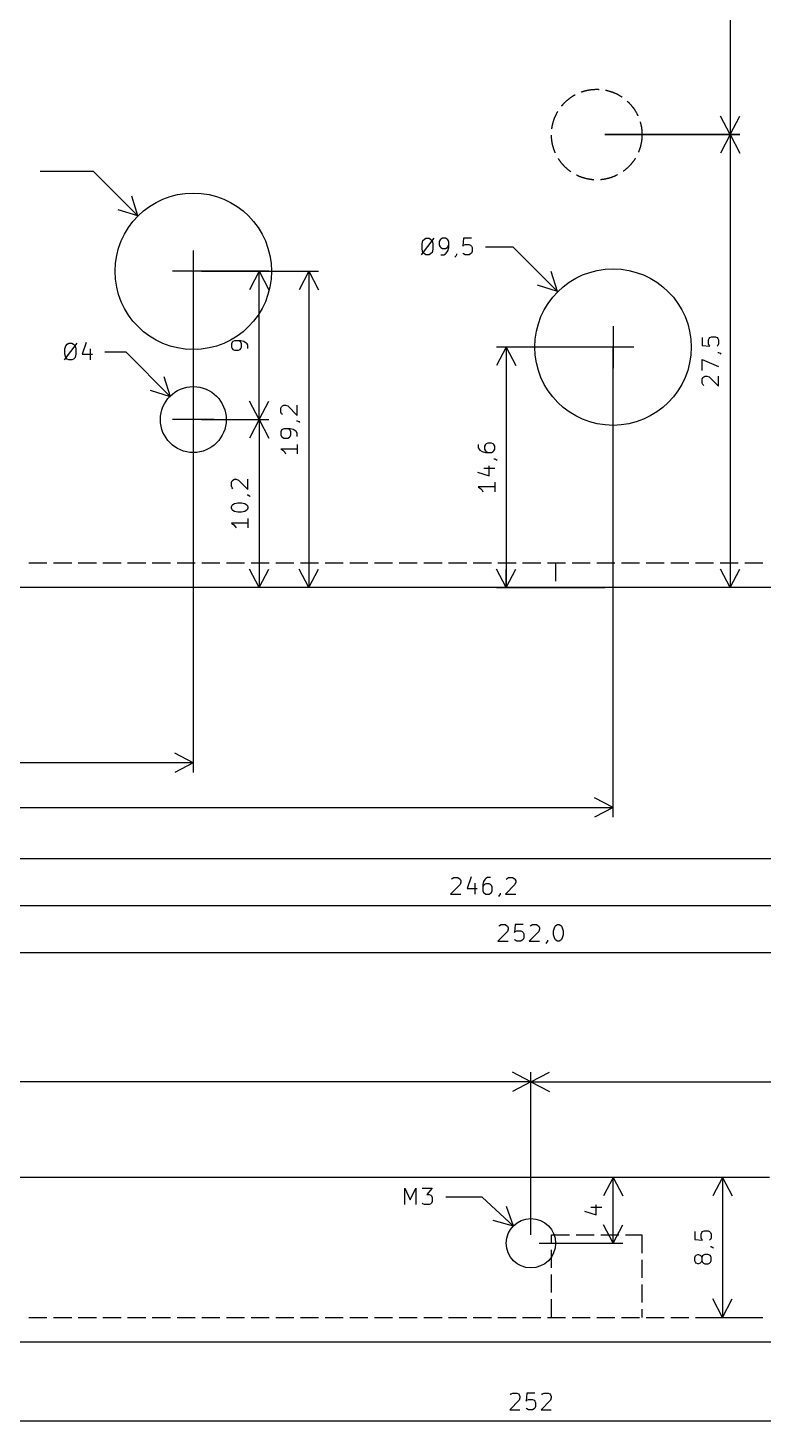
# Model space of a CAD drawing. Extents: x 111 to 500, y -217 to 4.
# Drawn here: x 266.7 to 311.4, y -216.9 to -132.3 of the extents above; entities that cross this region are included whole.
import ezdxf

# ---------------------------------------------------------------- set-up
doc = ezdxf.new("R2010")
doc.units = 0
doc.layers.add('BLACK', color=7, linetype='CONTINUOUS')

msp = doc.modelspace()

# ---------------------------------------------------------------- linework, layer by layer
at = {"layer": 'BLACK', "linetype": 'CONTINUOUS'}
for p, q in [((309.4, -54.8), (309.4, -138.8)), ((300.473881, -136.177019), (300.496802, -136.16991)), ((300.496802, -136.16991), (300.519784, -136.163001)), ((300.519784, -136.163001), (300.542825, -136.156293)), ((300.542825, -136.156293), (300.565925, -136.149786)), ((300.565925, -136.149786), (300.58908, -136.143481)), ((300.58908, -136.143481), (300.612289, -136.137378)), ((300.612289, -136.137378), (300.635551, -136.131478)), ((300.635551, -136.131478), (300.658863, -136.125782)), ((300.658863, -136.125782), (300.682224, -136.120289)), ((300.682224, -136.120289), (300.705632, -136.115)), ((300.705632, -136.115), (300.729085, -136.109915)), ((300.729085, -136.109915), (300.752582, -136.105035)), ((300.752582, -136.105035), (300.776121, -136.100361)), ((300.776121, -136.100361), (300.799699, -136.095892)), ((300.799699, -136.095892), (300.823316, -136.091629)), ((300.823316, -136.091629), (300.846969, -136.087573)), ((300.846969, -136.087573), (300.870656, -136.083722)), ((300.870656, -136.083722), (300.894376, -136.080079)), ((300.894376, -136.080079), (300.918127, -136.076643)), ((300.918127, -136.076643), (300.941907, -136.073414)), ((300.941907, -136.073414), (300.965714, -136.070393)), ((300.965714, -136.070393), (300.989547, -136.06758)), ((300.989547, -136.06758), (301.013403, -136.064975)), ((301.013403, -136.064975), (301.037282, -136.062578)), ((301.037282, -136.062578), (301.06118, -136.06039)), ((301.06118, -136.06039), (301.085096, -136.05841)), ((301.085096, -136.05841), (301.109029, -136.056639)), ((301.109029, -136.056639), (301.132976, -136.055077)), ((301.132976, -136.055077), (301.156936, -136.053724)), ((301.156936, -136.053724), (301.180907, -136.05258)), ((301.180907, -136.05258), (301.204887, -136.051645)), ((301.204887, -136.051645), (301.228874, -136.05092)), ((301.228874, -136.05092), (301.252867, -136.050404)), ((301.252867, -136.050404), (301.276863, -136.050097)), ((301.276863, -136.050097), (301.300861, -136.05)), ((301.300861, -136.05), (301.324859, -136.050112)), ((301.324859, -136.050112), (301.348855, -136.050434)), ((301.348855, -136.050434), (301.372848, -136.050965)), ((301.372848, -136.050965), (301.396834, -136.051705)), ((301.396834, -136.051705), (301.420814, -136.052655)), ((301.420814, -136.052655), (301.440869, -136.05361)), ((301.837449, -136.10303), (301.860964, -136.107822)), ((301.860964, -136.107822), (301.884436, -136.11282)), ((301.884436, -136.11282), (301.907863, -136.118023)), ((301.907863, -136.118023), (301.931244, -136.123429)), ((301.931244, -136.123429), (301.954577, -136.12904)), ((301.954577, -136.12904), (301.977861, -136.134854)), ((301.977861, -136.134854), (302.001092, -136.140871)), ((302.001092, -136.140871), (302.024271, -136.14709)), ((302.024271, -136.14709), (302.047394, -136.153511)), ((302.047394, -136.153511), (302.07046, -136.160134)), ((302.07046, -136.160134), (302.093468, -136.166958)), ((302.093468, -136.166958), (302.116415, -136.173983)), ((299.201598, -137.022584), (299.217188, -137.00434)), ((299.217188, -137.00434), (299.232938, -136.986232)), ((299.232938, -136.986232), (299.248844, -136.968263)), ((299.248844, -136.968263), (299.264907, -136.950433)), ((299.264907, -136.950433), (299.281125, -136.932745)), ((299.281125, -136.932745), (299.297496, -136.915198)), ((299.297496, -136.915198), (299.31402, -136.897795)), ((299.31402, -136.897795), (299.330696, -136.880536)), ((299.330696, -136.880536), (299.347521, -136.863424)), ((299.347521, -136.863424), (299.364495, -136.84646)), ((299.364495, -136.84646), (299.381616, -136.829644)), ((299.381616, -136.829644), (299.398884, -136.812978)), ((299.398884, -136.812978), (299.416296, -136.796463)), ((299.416296, -136.796463), (299.433851, -136.780102)), ((299.433851, -136.780102), (299.451549, -136.763893)), ((299.451549, -136.763893), (299.469388, -136.74784)), ((299.469388, -136.74784), (299.487366, -136.731944)), ((299.487366, -136.731944), (299.505482, -136.716204)), ((299.505482, -136.716204), (299.523734, -136.700624)), ((299.523734, -136.700624), (299.542122, -136.685203)), ((299.542122, -136.685203), (299.560644, -136.669943)), ((299.560644, -136.669943), (299.579298, -136.654846)), ((299.579298, -136.654846), (299.598084, -136.639912)), ((299.598084, -136.639912), (299.616999, -136.625142)), ((299.616999, -136.625142), (299.636042, -136.610538)), ((299.636042, -136.610538), (299.655211, -136.596101)), ((299.655211, -136.596101), (299.674506, -136.581832)), ((299.674506, -136.581832), (299.693925, -136.567731)), ((299.693925, -136.567731), (299.713466, -136.553801)), ((299.713466, -136.553801), (299.733128, -136.540041)), ((299.733128, -136.540041), (299.75291, -136.526454)), ((299.75291, -136.526454), (299.772809, -136.51304)), ((299.772809, -136.51304), (299.792824, -136.4998)), ((299.792824, -136.4998), (299.812954, -136.486735)), ((299.812954, -136.486735), (299.833198, -136.473846)), ((299.833198, -136.473846), (299.853553, -136.461135)), ((299.853553, -136.461135), (299.874018, -136.448601)), ((299.874018, -136.448601), (299.894592, -136.436247)), ((299.894592, -136.436247), (299.915273, -136.424073)), ((299.915273, -136.424073), (299.936059, -136.412079)), ((299.936059, -136.412079), (299.956949, -136.400268)), ((299.956949, -136.400268), (299.977942, -136.388639)), ((299.977942, -136.388639), (299.995582, -136.379051)), ((300.360254, -136.215551), (300.382843, -136.207448)), ((300.382843, -136.207448), (300.405502, -136.199544)), ((300.405502, -136.199544), (300.428229, -136.191837)), ((300.428229, -136.191837), (300.451023, -136.184329)), ((300.451023, -136.184329), (300.473881, -136.177019)), ((302.116415, -136.173983), (302.1393, -136.181207)), ((302.1393, -136.181207), (302.162121, -136.188631)), ((302.162121, -136.188631), (302.184876, -136.196254)), ((302.184876, -136.196254), (302.207564, -136.204075)), ((302.207564, -136.204075), (302.230183, -136.212094)), ((302.230183, -136.212094), (302.252731, -136.220309)), ((302.252731, -136.220309), (302.275207, -136.228722)), ((302.275207, -136.228722), (302.297608, -136.23733)), ((302.297608, -136.23733), (302.319933, -136.246133)), ((302.319933, -136.246133), (302.342181, -136.255131)), ((302.342181, -136.255131), (302.364349, -136.264322)), ((302.364349, -136.264322), (302.386436, -136.273707)), ((302.386436, -136.273707), (302.40844, -136.283284)), ((302.40844, -136.283284), (302.43036, -136.293053)), ((302.43036, -136.293053), (302.452194, -136.303012)), ((302.452194, -136.303012), (302.47394, -136.313162)), ((302.47394, -136.313162), (302.495597, -136.323501)), ((302.495597, -136.323501), (302.517163, -136.334029)), ((302.517163, -136.334029), (302.538636, -136.344744)), ((302.538636, -136.344744), (302.560015, -136.355647)), ((302.560015, -136.355647), (302.581297, -136.366735)), ((302.581297, -136.366735), (302.602483, -136.378009)), ((302.602483, -136.378009), (302.623569, -136.389468)), ((302.623569, -136.389468), (302.644554, -136.40111)), ((302.644554, -136.40111), (302.665437, -136.412934)), ((302.665437, -136.412934), (302.686215, -136.424941)), ((302.686215, -136.424941), (302.706889, -136.437128)), ((302.706889, -136.437128), (302.727455, -136.449495)), ((302.727455, -136.449495), (302.747912, -136.462041)), ((302.747912, -136.462041), (302.768259, -136.474766)), ((302.768259, -136.474766), (302.788495, -136.487667)), ((302.788495, -136.487667), (302.808617, -136.500745)), ((302.808617, -136.500745), (302.828624, -136.513997)), ((302.828624, -136.513997), (302.845273, -136.525218)), ((303.158667, -136.773215), (303.176283, -136.789512)), ((303.176283, -136.789512), (303.193756, -136.805962)), ((303.193756, -136.805962), (303.211085, -136.822564)), ((303.211085, -136.822564), (303.228268, -136.839316)), ((303.228268, -136.839316), (303.245305, -136.856218)), ((303.245305, -136.856218), (303.262193, -136.873268)), ((303.262193, -136.873268), (303.278932, -136.890464)), ((303.278932, -136.890464), (303.295521, -136.907806)), ((303.295521, -136.907806), (303.311957, -136.925292)), ((303.311957, -136.925292), (303.32824, -136.942921)), ((303.32824, -136.942921), (303.344369, -136.960691)), ((303.344369, -136.960691), (303.360342, -136.978601)), ((303.360342, -136.978601), (303.376158, -136.99665)), ((303.376158, -136.99665), (303.391816, -137.014837)), ((303.391816, -137.014837), (303.407314, -137.033159)), ((298.707952, -137.881422), (298.716066, -137.858838)), ((298.716066, -137.858838), (298.724378, -137.836325)), ((298.724378, -137.836325), (298.732885, -137.813885)), ((298.732885, -137.813885), (298.741589, -137.791521)), ((298.741589, -137.791521), (298.750486, -137.769233)), ((298.750486, -137.769233), (298.759579, -137.747024)), ((298.759579, -137.747024), (298.768864, -137.724895)), ((298.768864, -137.724895), (298.778342, -137.702848)), ((298.778342, -137.702848), (298.788013, -137.680884)), ((298.788013, -137.680884), (298.797874, -137.659006)), ((298.797874, -137.659006), (298.807927, -137.637214)), ((298.807927, -137.637214), (298.818169, -137.615511)), ((298.818169, -137.615511), (298.8286, -137.593899)), ((298.8286, -137.593899), (298.839219, -137.572378)), ((298.839219, -137.572378), (298.850025, -137.550951)), ((298.850025, -137.550951), (298.861019, -137.529618)), ((298.861019, -137.529618), (298.872197, -137.508383)), ((298.872197, -137.508383), (298.883561, -137.487246)), ((298.883561, -137.487246), (298.895109, -137.466209)), ((298.895109, -137.466209), (298.90684, -137.445273)), ((298.90684, -137.445273), (298.918753, -137.424441)), ((298.918753, -137.424441), (298.928859, -137.407092)), ((299.15579, -137.078123), (299.170897, -137.059477)), ((299.170897, -137.059477), (299.186167, -137.040963)), ((299.186167, -137.040963), (299.201598, -137.022584)), ((303.407314, -137.033159), (303.422652, -137.051616)), ((303.422652, -137.051616), (303.437829, -137.070206)), ((303.437829, -137.070206), (303.452843, -137.088928)), ((303.452843, -137.088928), (303.467692, -137.10778)), ((303.467692, -137.10778), (303.482377, -137.12676)), ((303.482377, -137.12676), (303.496895, -137.145869)), ((303.496895, -137.145869), (303.511247, -137.165103)), ((303.511247, -137.165103), (303.525429, -137.184462)), ((303.525429, -137.184462), (303.539443, -137.203944)), ((303.539443, -137.203944), (303.553286, -137.223547)), ((303.553286, -137.223547), (303.566957, -137.24327)), ((303.566957, -137.24327), (303.580455, -137.263112)), ((303.580455, -137.263112), (303.59378, -137.283071)), ((303.59378, -137.283071), (303.60693, -137.303146)), ((303.60693, -137.303146), (303.619905, -137.323334)), ((303.619905, -137.323334), (303.632703, -137.343635)), ((303.632703, -137.343635), (303.645323, -137.364047)), ((303.645323, -137.364047), (303.657764, -137.384568)), ((303.657764, -137.384568), (303.670026, -137.405197)), ((303.670026, -137.405197), (303.682108, -137.425933)), ((303.682108, -137.425933), (303.694008, -137.446772)), ((303.694008, -137.446772), (303.705726, -137.467715)), ((303.705726, -137.467715), (303.717261, -137.48876)), ((303.717261, -137.48876), (303.728611, -137.509904)), ((303.728611, -137.509904), (303.739777, -137.531146)), ((303.739777, -137.531146), (303.750757, -137.552486)), ((303.750757, -137.552486), (303.76155, -137.57392)), ((303.76155, -137.57392), (303.772155, -137.595447)), ((303.772155, -137.595447), (303.782573, -137.617066)), ((303.782573, -137.617066), (303.792801, -137.638776)), ((303.792801, -137.638776), (303.801213, -137.657006)), ((309.4, -138.8), (308.813579, -137.673496)), ((309.4, -138.8), (309.986421, -137.673496)), ((298.573611, -138.440412), (298.576853, -138.416634)), ((298.576853, -138.416634), (298.580302, -138.392885)), ((298.580302, -138.392885), (298.583958, -138.369167)), ((298.583958, -138.369167), (298.587821, -138.345482)), ((298.587821, -138.345482), (298.591891, -138.321831)), ((298.591891, -138.321831), (298.596167, -138.298217)), ((298.596167, -138.298217), (298.600649, -138.274641)), ((298.600649, -138.274641), (298.605336, -138.251105)), ((298.605336, -138.251105), (298.610228, -138.227611)), ((298.610228, -138.227611), (298.615326, -138.20416)), ((298.615326, -138.20416), (298.620628, -138.180755)), ((298.620628, -138.180755), (298.626134, -138.157397)), ((298.626134, -138.157397), (298.631843, -138.134088)), ((298.631843, -138.134088), (298.637756, -138.11083)), ((298.637756, -138.11083), (298.643871, -138.087624)), ((298.643871, -138.087624), (298.650189, -138.064472)), ((298.650189, -138.064472), (298.656708, -138.041376)), ((298.656708, -138.041376), (298.663429, -138.018338)), ((298.663429, -138.018338), (298.670351, -137.99536)), ((298.670351, -137.99536), (298.677473, -137.972443)), ((298.677473, -137.972443), (298.684794, -137.949589)), ((298.684794, -137.949589), (298.692315, -137.9268)), ((298.692315, -137.9268), (298.700034, -137.904077)), ((298.700034, -137.904077), (298.707952, -137.881422)), ((303.940468, -138.031607), (303.947073, -138.054679)), ((303.947073, -138.054679), (303.953476, -138.077807)), ((303.953476, -138.077807), (303.959678, -138.10099)), ((303.959678, -138.10099), (303.965676, -138.124226)), ((303.965676, -138.124226), (303.971472, -138.147514)), ((303.971472, -138.147514), (303.977064, -138.170852)), ((303.977064, -138.170852), (303.982453, -138.194237)), ((303.982453, -138.194237), (303.987637, -138.217669)), ((303.987637, -138.217669), (303.992616, -138.241145)), ((303.992616, -138.241145), (303.99739, -138.264663)), ((303.99739, -138.264663), (304.001959, -138.288223)), ((304.001959, -138.288223), (304.006322, -138.311821)), ((304.006322, -138.311821), (304.010479, -138.335456)), ((304.010479, -138.335456), (304.01443, -138.359127)), ((304.01443, -138.359127), (304.018174, -138.382831)), ((304.018174, -138.382831), (304.021711, -138.406567)), ((304.021711, -138.406567), (304.025041, -138.430334)), ((304.025041, -138.430334), (304.028163, -138.454128)), ((304.028163, -138.454128), (304.031077, -138.477948)), ((304.031077, -138.477948), (304.033784, -138.501793)), ((304.033784, -138.501793), (304.036282, -138.525661)), ((304.036282, -138.525661), (304.038572, -138.54955)), ((304.038572, -138.54955), (304.040653, -138.573458)), ((304.040653, -138.573458), (304.042526, -138.597383)), ((304.042526, -138.597383), (304.044189, -138.621323)), ((304.044189, -138.621323), (304.045644, -138.645277)), ((304.045644, -138.645277), (304.04689, -138.669243)), ((304.04689, -138.669243), (304.047926, -138.693219)), ((304.047926, -138.693219), (304.048753, -138.717203)), ((298.550643, -138.859453), (298.550282, -138.839378)), ((298.551266, -138.883443), (298.550643, -138.859453)), ((298.552099, -138.907427), (298.551266, -138.883443)), ((298.553141, -138.931402), (298.552099, -138.907427)), ((298.554392, -138.955368), (298.553141, -138.931402)), ((298.555853, -138.979321), (298.554392, -138.955368)), ((298.557522, -139.003261), (298.555853, -138.979321)), ((298.5594, -139.027186), (298.557522, -139.003261)), ((298.561487, -139.051093), (298.5594, -139.027186)), ((298.563783, -139.074982), (298.561487, -139.051093)), ((298.566287, -139.098849), (298.563783, -139.074982)), ((298.568999, -139.122693), (298.566287, -139.098849)), ((298.571918, -139.146513), (298.568999, -139.122693)), ((298.575046, -139.170307), (298.571918, -139.146513)), ((298.578381, -139.194072), (298.575046, -139.170307)), ((298.581924, -139.217807), (298.578381, -139.194072)), ((298.585674, -139.241511), (298.581924, -139.217807)), ((298.58963, -139.265181), (298.585674, -139.241511)), ((298.593792, -139.288815), (298.58963, -139.265181)), ((298.598161, -139.312412), (298.593792, -139.288815)), ((298.602735, -139.33597), (298.598161, -139.312412)), ((298.607515, -139.359488), (298.602735, -139.33597)), ((298.6125, -139.382962), (298.607515, -139.359488)), ((298.61769, -139.406393), (298.6125, -139.382962)), ((298.623084, -139.429777), (298.61769, -139.406393)), ((298.628681, -139.453113), (298.623084, -139.429777)), ((298.634483, -139.4764), (298.628681, -139.453113)), ((298.640487, -139.499635), (298.634483, -139.4764)), ((298.646693, -139.522816), (298.640487, -139.499635)), ((298.653102, -139.545943), (298.646693, -139.522816)), ((298.659712, -139.569013), (298.653102, -139.545943)), ((309.98642, -138.8), (301.8, -138.8)), ((301.8, -138.8), (309.98642, -138.8)), ((303.949984, -139.534906), (303.94347, -139.558003)), ((303.956296, -139.511752), (303.949984, -139.534906)), ((303.962406, -139.488545), (303.956296, -139.511752)), ((303.968313, -139.465285), (303.962406, -139.488545)), ((303.974017, -139.441975), (303.968313, -139.465285)), ((303.979518, -139.418615), (303.974017, -139.441975)), ((303.984814, -139.395209), (303.979518, -139.418615)), ((303.989906, -139.371757), (303.984814, -139.395209)), ((303.994793, -139.348262), (303.989906, -139.371757)), ((303.999475, -139.324725), (303.994793, -139.348262)), ((304.003951, -139.301148), (303.999475, -139.324725)), ((304.008221, -139.277532), (304.003951, -139.301148)), ((304.012285, -139.253881), (304.008221, -139.277532)), ((304.016143, -139.230195), (304.012285, -139.253881)), ((304.019794, -139.206476), (304.016143, -139.230195)), ((304.023237, -139.182726), (304.019794, -139.206476)), ((304.026473, -139.158947), (304.023237, -139.182726)), ((304.029502, -139.135141), (304.026473, -139.158947)), ((304.032323, -139.111309), (304.029502, -139.135141)), ((304.034935, -139.087453), (304.032323, -139.111309)), ((304.03734, -139.063576), (304.034935, -139.087453)), ((304.039535, -139.039678), (304.03734, -139.063576)), ((304.041523, -139.015763), (304.039535, -139.039678)), ((304.043301, -138.99183), (304.041523, -139.015763)), ((304.044871, -138.967883), (304.043301, -138.99183)), ((304.046231, -138.943924), (304.044871, -138.967883)), ((304.047383, -138.919953), (304.046231, -138.943924)), ((304.048325, -138.895974), (304.047383, -138.919953)), ((304.049058, -138.871987), (304.048325, -138.895974)), ((304.048753, -138.717203), (304.049371, -138.741193)), ((304.049581, -138.847994), (304.049058, -138.871987)), ((304.049371, -138.741193), (304.04978, -138.765188)), ((304.049895, -138.823998), (304.049581, -138.847994)), ((304.04978, -138.765188), (304.049979, -138.789185)), ((304.05, -138.8), (304.049895, -138.823998)), ((304.049979, -138.789185), (304.05, -138.8)), ((309.4, -138.8), (308.813579, -139.926504)), ((309.4, -138.8), (309.4, -166.3)), ((309.4, -138.8), (309.986421, -139.926504)), ((298.666524, -139.592024), (298.659712, -139.569013)), ((298.673536, -139.614975), (298.666524, -139.592024)), ((298.680747, -139.637864), (298.673536, -139.614975)), ((298.688159, -139.660689), (298.680747, -139.637864)), ((298.695769, -139.683449), (298.688159, -139.660689)), ((298.703578, -139.706141), (298.695769, -139.683449)), ((298.711584, -139.728764), (298.703578, -139.706141)), ((298.719788, -139.751317), (298.711584, -139.728764)), ((298.728187, -139.773797), (298.719788, -139.751317)), ((298.736783, -139.796203), (298.728187, -139.773797)), ((298.745574, -139.818533), (298.736783, -139.796203)), ((298.75456, -139.840785), (298.745574, -139.818533)), ((298.763739, -139.862959), (298.75456, -139.840785)), ((298.773112, -139.885051), (298.763739, -139.862959)), ((298.782677, -139.907061), (298.773112, -139.885051)), ((298.980442, -140.277211), (298.969719, -140.260237)), ((298.993421, -140.297396), (298.980442, -140.277211)), ((299.006576, -140.317468), (298.993421, -140.297396)), ((299.019906, -140.337423), (299.006576, -140.317468)), ((299.033409, -140.357262), (299.019906, -140.337423)), ((299.047085, -140.376982), (299.033409, -140.357262)), ((299.060932, -140.396582), (299.047085, -140.376982)), ((299.07495, -140.416061), (299.060932, -140.396582)), ((303.545702, -140.387237), (303.531766, -140.406774)), ((303.559468, -140.36758), (303.545702, -140.387237)), ((303.573061, -140.347803), (303.559468, -140.36758)), ((303.586482, -140.327908), (303.573061, -140.347803)), ((303.599728, -140.307896), (303.586482, -140.327908)), ((303.612799, -140.28777), (303.599728, -140.307896)), ((303.625694, -140.267531), (303.612799, -140.28777)), ((303.638412, -140.24718), (303.625694, -140.267531)), ((303.650952, -140.226719), (303.638412, -140.24718)), ((303.840669, -139.852379), (303.832918, -139.8709)), ((303.849756, -139.830168), (303.840669, -139.852379)), ((303.858648, -139.807878), (303.849756, -139.830168)), ((303.867346, -139.785512), (303.858648, -139.807878)), ((303.875849, -139.76307), (303.867346, -139.785512)), ((303.884155, -139.740555), (303.875849, -139.76307)), ((303.892264, -139.717969), (303.884155, -139.740555)), ((303.900176, -139.695312), (303.892264, -139.717969)), ((303.90789, -139.672588), (303.900176, -139.695312)), ((303.915405, -139.649797), (303.90789, -139.672588)), ((303.922722, -139.626941), (303.915405, -139.649797)), ((303.929838, -139.604022), (303.922722, -139.626941)), ((303.936754, -139.581042), (303.929838, -139.604022)), ((303.94347, -139.558003), (303.936754, -139.581042)), ((270.735923, -141.045923), (267.490238, -141.045923)), ((273.43, -143.74), (270.735923, -141.045923)), ((299.089137, -140.435416), (299.07495, -140.416061)), ((299.103493, -140.454647), (299.089137, -140.435416)), ((299.118016, -140.473752), (299.103493, -140.454647)), ((299.132705, -140.49273), (299.118016, -140.473752)), ((299.147559, -140.511578), (299.132705, -140.49273)), ((299.162578, -140.530296), (299.147559, -140.511578)), ((299.177758, -140.548883), (299.162578, -140.530296)), ((299.193101, -140.567336), (299.177758, -140.548883)), ((299.208604, -140.585655), (299.193101, -140.567336)), ((299.224266, -140.603837), (299.208604, -140.585655)), ((299.240086, -140.621883), (299.224266, -140.603837)), ((299.256064, -140.639789), (299.240086, -140.621883)), ((299.272196, -140.657556), (299.256064, -140.639789)), ((299.288484, -140.67518), (299.272196, -140.657556)), ((299.304924, -140.692663), (299.288484, -140.67518)), ((299.321516, -140.710001), (299.304924, -140.692663)), ((299.338259, -140.727193), (299.321516, -140.710001)), ((299.355152, -140.744239), (299.338259, -140.727193)), ((299.372192, -140.761137), (299.355152, -140.744239)), ((299.38938, -140.777885), (299.372192, -140.761137)), ((299.406713, -140.794483), (299.38938, -140.777885)), ((299.42419, -140.810929), (299.406713, -140.794483)), ((299.441809, -140.827222), (299.42419, -140.810929)), ((299.459571, -140.84336), (299.441809, -140.827222)), ((299.477472, -140.859343), (299.459571, -140.84336)), ((299.495513, -140.875169), (299.477472, -140.859343)), ((299.51369, -140.890837), (299.495513, -140.875169)), ((299.532004, -140.906345), (299.51369, -140.890837)), ((299.550453, -140.921694), (299.532004, -140.906345)), ((299.569034, -140.93688), (299.550453, -140.921694)), ((299.587748, -140.951904), (299.569034, -140.93688)), ((299.606592, -140.966764), (299.587748, -140.951904)), ((299.625564, -140.981459), (299.606592, -140.966764)), ((299.644665, -140.995988), (299.625564, -140.981459)), ((299.663891, -141.01035), (299.644665, -140.995988)), ((299.683242, -141.024544), (299.663891, -141.01035)), ((299.702716, -141.038568), (299.683242, -141.024544)), ((299.722312, -141.052421), (299.702716, -141.038568)), ((302.569618, -141.239379), (302.548282, -141.250366)), ((302.926015, -141.017786), (302.90978, -141.029599)), ((302.945306, -141.003512), (302.926015, -141.017786)), ((302.964473, -140.989071), (302.945306, -141.003512)), ((302.983512, -140.974462), (302.964473, -140.989071)), ((303.002424, -140.959688), (302.983512, -140.974462)), ((303.021206, -140.94475), (303.002424, -140.959688)), ((303.039856, -140.929648), (303.021206, -140.94475)), ((303.058374, -140.914384), (303.039856, -140.929648)), ((303.076759, -140.898959), (303.058374, -140.914384)), ((303.095008, -140.883374), (303.076759, -140.898959)), ((303.11312, -140.86763), (303.095008, -140.883374)), ((303.131094, -140.851729), (303.11312, -140.86763)), ((303.148929, -140.835672), (303.131094, -140.851729)), ((303.166623, -140.81946), (303.148929, -140.835672)), ((303.184175, -140.803094), (303.166623, -140.81946)), ((303.201583, -140.786575), (303.184175, -140.803094)), ((303.218847, -140.769905), (303.201583, -140.786575)), ((303.235964, -140.753086), (303.218847, -140.769905)), ((303.252934, -140.736117), (303.235964, -140.753086)), ((303.269755, -140.719001), (303.252934, -140.736117)), ((303.286426, -140.701739), (303.269755, -140.719001)), ((303.302946, -140.684332), (303.286426, -140.701739)), ((303.319314, -140.666781), (303.302946, -140.684332)), ((303.335527, -140.649088), (303.319314, -140.666781)), ((303.351586, -140.631255), (303.335527, -140.649088)), ((303.367488, -140.613282), (303.351586, -140.631255)), ((303.383233, -140.595171), (303.367488, -140.613282)), ((303.39882, -140.576923), (303.383233, -140.595171)), ((303.414246, -140.55854), (303.39882, -140.576923)), ((303.429512, -140.540023), (303.414246, -140.55854)), ((303.444615, -140.521374), (303.429512, -140.540023)), ((303.459555, -140.502593), (303.444615, -140.521374)), ((303.47433, -140.483683), (303.459555, -140.502593)), ((303.48894, -140.464644), (303.47433, -140.483683)), ((303.503384, -140.445479), (303.48894, -140.464644)), ((303.517659, -140.426188), (303.503384, -140.445479)), ((303.531766, -140.406774), (303.517659, -140.426188)), ((300.083416, -141.266257), (300.065443, -141.257309)), ((300.104985, -141.27678), (300.083416, -141.266257)), ((300.126644, -141.287114), (300.104985, -141.27678)), ((300.148392, -141.297258), (300.126644, -141.287114)), ((300.170229, -141.307213), (300.148392, -141.297258)), ((300.192151, -141.316976), (300.170229, -141.307213)), ((300.214158, -141.326548), (300.192151, -141.316976)), ((300.236247, -141.335928), (300.214158, -141.326548)), ((300.258417, -141.345114), (300.236247, -141.335928)), ((300.280667, -141.354107), (300.258417, -141.345114)), ((300.302994, -141.362905), (300.280667, -141.354107)), ((300.325398, -141.371507), (300.302994, -141.362905)), ((300.347875, -141.379914), (300.325398, -141.371507)), ((300.370425, -141.388125), (300.347875, -141.379914)), ((300.393046, -141.396138), (300.370425, -141.388125)), ((300.415736, -141.403954), (300.393046, -141.396138)), ((300.438493, -141.411571), (300.415736, -141.403954)), ((300.461316, -141.41899), (300.438493, -141.411571)), ((300.484202, -141.426209), (300.461316, -141.41899)), ((300.507151, -141.433228), (300.484202, -141.426209)), ((300.53016, -141.440047), (300.507151, -141.433228)), ((300.553228, -141.446664), (300.53016, -141.440047)), ((300.576353, -141.45308), (300.553228, -141.446664)), ((300.599532, -141.459294), (300.576353, -141.45308)), ((300.622765, -141.465305), (300.599532, -141.459294)), ((300.64605, -141.471114), (300.622765, -141.465305)), ((300.669385, -141.476719), (300.64605, -141.471114)), ((300.692767, -141.48212), (300.669385, -141.476719)), ((300.716196, -141.487317), (300.692767, -141.48212)), ((300.739669, -141.492309), (300.716196, -141.487317)), ((300.763185, -141.497096), (300.739669, -141.492309)), ((300.786742, -141.501678), (300.763185, -141.497096)), ((300.810337, -141.506054), (300.786742, -141.501678)), ((300.833971, -141.510224), (300.810337, -141.506054)), ((300.857639, -141.514188), (300.833971, -141.510224)), ((300.881341, -141.517945), (300.857639, -141.514188)), ((300.905076, -141.521495), (300.881341, -141.517945)), ((300.92884, -141.524838), (300.905076, -141.521495)), ((300.952632, -141.527973), (300.92884, -141.524838)), ((300.976451, -141.5309), (300.952632, -141.527973)), ((301.000295, -141.53362), (300.976451, -141.5309)), ((301.024161, -141.536131), (301.000295, -141.53362)), ((301.048049, -141.538434), (301.024161, -141.536131)), ((301.071956, -141.540528), (301.048049, -141.538434)), ((301.09588, -141.542414), (301.071956, -141.540528)), ((301.119819, -141.544091), (301.09588, -141.542414)), ((301.539464, -141.539554), (301.519456, -141.541229)), ((301.563361, -141.53736), (301.539464, -141.539554)), ((301.587239, -141.534958), (301.563361, -141.53736)), ((301.611095, -141.532347), (301.587239, -141.534958)), ((301.634927, -141.529528), (301.611095, -141.532347)), ((301.658734, -141.526501), (301.634927, -141.529528)), ((301.682513, -141.523267), (301.658734, -141.526501)), ((301.706263, -141.519825), (301.682513, -141.523267)), ((301.729982, -141.516177), (301.706263, -141.519825)), ((301.753669, -141.512321), (301.729982, -141.516177)), ((301.77732, -141.508259), (301.753669, -141.512321)), ((301.800936, -141.50399), (301.77732, -141.508259)), ((301.824513, -141.499516), (301.800936, -141.50399)), ((301.848051, -141.494836), (301.824513, -141.499516)), ((301.871547, -141.489951), (301.848051, -141.494836)), ((301.894999, -141.484861), (301.871547, -141.489951)), ((301.918406, -141.479566), (301.894999, -141.484861)), ((301.941765, -141.474068), (301.918406, -141.479566)), ((301.965076, -141.468365), (301.941765, -141.474068)), ((301.988337, -141.46246), (301.965076, -141.468365)), ((302.011544, -141.456352), (301.988337, -141.46246)), ((302.034698, -141.450041), (302.011544, -141.456352)), ((302.057796, -141.443529), (302.034698, -141.450041)), ((302.080836, -141.436815), (302.057796, -141.443529)), ((302.103816, -141.429901), (302.080836, -141.436815)), ((302.126736, -141.422786), (302.103816, -141.429901)), ((302.149592, -141.415472), (302.126736, -141.422786)), ((302.172384, -141.407958), (302.149592, -141.415472)), ((302.195109, -141.400246), (302.172384, -141.407958)), ((302.217766, -141.392336), (302.195109, -141.400246)), ((302.240353, -141.384228), (302.217766, -141.392336)), ((302.262869, -141.375924), (302.240353, -141.384228)), ((302.285311, -141.367423), (302.262869, -141.375924)), ((302.307678, -141.358727), (302.285311, -141.367423)), ((302.329968, -141.349836), (302.307678, -141.358727)), ((302.35218, -141.340751), (302.329968, -141.349836)), ((302.374312, -141.331472), (302.35218, -141.340751)), ((302.396362, -141.322001), (302.374312, -141.331472)), ((302.418329, -141.312338), (302.396362, -141.322001)), ((302.44021, -141.302483), (302.418329, -141.312338)), ((302.462005, -141.292437), (302.44021, -141.302483)), ((302.483711, -141.282202), (302.462005, -141.292437)), ((302.505327, -141.271778), (302.483711, -141.282202)), ((302.526851, -141.261166), (302.505327, -141.271778)), ((302.548282, -141.250366), (302.526851, -141.261166)), ((273.43, -143.74), (273.048104, -142.528779)), ((273.43, -143.74), (272.218779, -143.358104)), ((291.400476, -145.090742), (290.638572, -146.090742)), ((290.686191, -145.424075), (290.73381, -145.233599)), ((290.686191, -145.757408), (290.686191, -145.424075)), ((290.73381, -145.233599), (290.829048, -145.138361)), ((290.829048, -145.138361), (290.924286, -145.090742)), ((290.924286, -145.090742), (291.114762, -145.090742)), ((291.114762, -145.090742), (291.21, -145.138361)), ((291.21, -145.138361), (291.305238, -145.233599)), ((291.305238, -145.233599), (291.352857, -145.424075)), ((291.352857, -145.424075), (291.352857, -145.757408)), ((291.781429, -145.18598), (291.73381, -145.281218)), ((291.73381, -145.281218), (291.73381, -145.519313)), ((291.829048, -145.138361), (291.781429, -145.18598)), ((291.924286, -145.090742), (291.829048, -145.138361)), ((292.114762, -145.090742), (291.924286, -145.090742)), ((292.21, -145.138361), (292.114762, -145.090742)), ((292.257619, -145.18598), (292.21, -145.138361)), ((292.305238, -145.281218), (292.257619, -145.18598)), ((292.305238, -145.66217), (292.305238, -145.281218)), ((293.21, -145.090742), (293.162381, -145.566932)), ((293.68619, -145.090742), (293.21, -145.090742)), ((293.21, -145.519313), (293.305238, -145.471694)), ((293.305238, -145.471694), (293.543333, -145.471694)), ((293.543333, -145.471694), (293.638571, -145.519313)), ((276.79, -145.83), (276.79, -148.37)), ((290.73381, -145.947884), (290.686191, -145.757408)), ((290.829048, -146.043123), (290.73381, -145.947884)), ((290.924286, -146.090742), (290.829048, -146.043123)), ((291.114762, -146.090742), (290.924286, -146.090742)), ((291.21, -146.043123), (291.114762, -146.090742)), ((291.305238, -145.947884), (291.21, -146.043123)), ((291.352857, -145.757408), (291.305238, -145.947884)), ((291.73381, -145.519313), (291.781429, -145.614551)), ((291.781429, -145.614551), (291.829048, -145.66217)), ((291.829048, -145.66217), (291.924286, -145.709789)), ((291.829048, -146.090742), (292.019524, -146.090742)), ((291.924286, -145.709789), (292.114762, -145.709789)), ((292.019524, -146.090742), (292.114762, -146.043123)), ((292.114762, -145.709789), (292.21, -145.66217)), ((292.114762, -146.043123), (292.162381, -145.995503)), ((292.162381, -145.995503), (292.257619, -145.852646)), ((292.21, -145.66217), (292.257619, -145.614551)), ((292.257619, -145.614551), (292.305238, -145.519313)), ((292.257619, -145.852646), (292.305238, -145.66217)), ((292.73381, -146.18598), (292.686191, -146.233599)), ((292.781429, -146.090742), (292.73381, -146.18598)), ((292.781429, -146.043123), (292.781429, -146.090742)), ((293.162381, -145.566932), (293.21, -145.519313)), ((293.21, -146.043123), (293.162381, -145.995503)), ((293.305238, -146.090742), (293.21, -146.043123)), ((293.543333, -146.090742), (293.305238, -146.090742)), ((293.638571, -146.043123), (293.543333, -146.090742)), ((293.638571, -145.519313), (293.68619, -145.566932)), ((293.68619, -145.995503), (293.638571, -146.043123)), ((293.68619, -145.566932), (293.733809, -145.66217)), ((293.733809, -145.900265), (293.68619, -145.995503)), ((293.733809, -145.66217), (293.733809, -145.900265)), ((296.225923, -145.635923), (294.549286, -145.635923)), ((298.92, -148.33), (296.225923, -145.635923)), ((278.06, -147.1), (275.52, -147.1)), ((281.38642, -147.1), (277.29, -147.1)), ((277.29, -147.1), (284.38642, -147.1)), ((280.8, -147.1), (280.213579, -148.226504)), ((280.8, -156.1), (280.8, -147.1)), ((280.8, -147.1), (281.386421, -148.226504)), ((283.8, -147.1), (283.213579, -148.226504)), ((283.8, -147.1), (283.8, -166.3)), ((283.8, -147.1), (284.386421, -148.226504)), ((298.92, -148.33), (298.538104, -147.118779)), ((276.79, -147.2), (276.79, -177.51642)), ((298.92, -148.33), (297.708779, -147.948104)), ((302.29, -150.43), (302.29, -152.97)), ((279.200057, -151.361904), (279.152438, -151.409523)), ((279.295295, -151.314285), (279.200057, -151.361904)), ((279.676247, -151.314285), (279.295295, -151.314285)), ((279.628628, -151.361904), (279.53339, -151.314285)), ((279.676247, -151.409523), (279.628628, -151.361904)), ((279.866723, -151.361904), (279.676247, -151.314285)), ((280.00958, -151.457142), (279.866723, -151.361904)), ((307.704819, -151.121428), (307.704819, -151.597618)), ((308.085771, -151.264285), (308.13339, -151.169047)), ((308.085771, -151.50238), (308.085771, -151.264285)), ((308.13339, -151.169047), (308.181009, -151.121428)), ((308.181009, -151.121428), (308.276247, -151.073809)), ((308.276247, -151.073809), (308.514342, -151.073809)), ((308.514342, -151.073809), (308.60958, -151.121428)), ((308.60958, -151.121428), (308.6572, -151.169047)), ((308.6572, -151.169047), (308.704819, -151.264285)), ((308.704819, -151.264285), (308.704819, -151.50238)), ((269.704761, -151.470742), (268.942857, -152.470742)), ((268.990476, -151.804075), (269.038095, -151.613599)), ((268.990476, -152.137408), (268.990476, -151.804075)), ((269.038095, -152.327884), (268.990476, -152.137408)), ((269.038095, -151.613599), (269.133333, -151.518361)), ((269.133333, -151.518361), (269.228571, -151.470742)), ((269.228571, -151.470742), (269.419047, -151.470742)), ((269.419047, -151.470742), (269.514285, -151.518361)), ((269.514285, -151.518361), (269.609523, -151.613599)), ((269.609523, -151.613599), (269.657142, -151.804075)), ((269.657142, -152.137408), (269.609523, -152.327884)), ((269.657142, -151.804075), (269.657142, -152.137408)), ((270.27619, -151.423123), (270.038095, -152.137408)), ((270.038095, -152.137408), (270.657142, -152.137408)), ((270.514285, -151.804075), (270.514285, -152.470742)), ((272.705923, -152.015923), (271.425, -152.015923)), ((275.4, -154.71), (272.705923, -152.015923)), ((279.152438, -151.409523), (279.104819, -151.504761)), ((279.104819, -151.504761), (279.104819, -151.695237)), ((279.104819, -151.695237), (279.152438, -151.790475)), ((279.152438, -151.790475), (279.200057, -151.838094)), ((279.200057, -151.838094), (279.295295, -151.885713)), ((279.295295, -151.885713), (279.53339, -151.885713)), ((279.53339, -151.885713), (279.628628, -151.838094)), ((279.628628, -151.838094), (279.676247, -151.790475)), ((279.723866, -151.504761), (279.676247, -151.409523)), ((279.676247, -151.790475), (279.723866, -151.695237)), ((279.723866, -151.695237), (279.723866, -151.504761)), ((280.0572, -151.504761), (280.00958, -151.457142)), ((280.104819, -151.599999), (280.0572, -151.504761)), ((280.104819, -151.790475), (280.104819, -151.599999)), ((295.8, -151.7), (295.213579, -152.826504)), ((301.79, -151.7), (295.21358, -151.7)), ((295.8, -151.7), (295.8, -166.3)), ((295.8, -151.7), (296.386421, -152.826504)), ((303.56, -151.7), (301.02, -151.7)), ((302.3, -180.23642), (302.3, -151.7)), ((307.704819, -151.597618), (308.181009, -151.645237)), ((308.13339, -151.597618), (308.085771, -151.50238)), ((308.181009, -151.645237), (308.13339, -151.597618)), ((308.6572, -151.597618), (308.60958, -151.645237)), ((308.704819, -151.50238), (308.6572, -151.597618)), ((308.6572, -152.026189), (308.704819, -152.026189)), ((308.704819, -152.026189), (308.800057, -152.073808)), ((308.800057, -152.073808), (308.847676, -152.121427)), ((269.133333, -152.423123), (269.038095, -152.327884)), ((269.228571, -152.470742), (269.133333, -152.423123)), ((269.419047, -152.470742), (269.228571, -152.470742)), ((269.514285, -152.423123), (269.419047, -152.470742)), ((269.609523, -152.327884), (269.514285, -152.423123)), ((307.704819, -153.121427), (307.704819, -152.454761)), ((307.704819, -152.454761), (308.704819, -152.883332)), ((275.4, -154.71), (275.018104, -153.498779)), ((307.704819, -153.645237), (307.752438, -153.549999)), ((307.704819, -153.883332), (307.704819, -153.645237)), ((307.752438, -153.97857), (307.704819, -153.883332)), ((307.752438, -153.549999), (307.800057, -153.50238)), ((307.800057, -153.50238), (307.895295, -153.454761)), ((307.895295, -153.454761), (307.990533, -153.454761)), ((307.990533, -153.454761), (308.13339, -153.50238)), ((308.13339, -153.50238), (308.704819, -154.073808)), ((308.704819, -154.073808), (308.704819, -153.454761)), ((275.4, -154.71), (274.188779, -154.328104)), ((307.800057, -154.026189), (307.752438, -153.97857)), ((276.79, -154.83), (276.79, -157.37)), ((280.8, -156.1), (280.213579, -154.973496)), ((280.8, -156.1), (281.386421, -154.973496)), ((282.104819, -155.414285), (282.152438, -155.319047)), ((282.104819, -155.65238), (282.104819, -155.414285)), ((282.152438, -155.319047), (282.200057, -155.271428)), ((282.200057, -155.271428), (282.295295, -155.223809)), ((282.295295, -155.223809), (282.390533, -155.223809)), ((282.390533, -155.223809), (282.53339, -155.271428)), ((282.53339, -155.271428), (283.104819, -155.842856)), ((283.104819, -155.842856), (283.104819, -155.223809)), ((278.06, -156.1), (275.52, -156.1)), ((277.29, -156.1), (281.38642, -156.1)), ((277.29, -156.1), (281.38642, -156.1)), ((280.8, -156.1), (280.213579, -157.226504)), ((280.8, -156.1), (280.8, -166.3)), ((280.8, -156.1), (281.386421, -157.226504)), ((282.152438, -155.747618), (282.104819, -155.65238)), ((282.200057, -155.795237), (282.152438, -155.747618)), ((283.0572, -156.176189), (283.104819, -156.176189)), ((283.104819, -156.176189), (283.200057, -156.223808)), ((283.200057, -156.223808), (283.247676, -156.271427)), ((282.152438, -156.747618), (282.104819, -156.842856)), ((282.104819, -156.842856), (282.104819, -157.033332)), ((282.104819, -157.033332), (282.152438, -157.12857)), ((282.200057, -156.699999), (282.152438, -156.747618)), ((282.152438, -157.12857), (282.200057, -157.176189)), ((282.295295, -156.65238), (282.200057, -156.699999)), ((282.200057, -157.176189), (282.295295, -157.223808)), ((282.676247, -156.65238), (282.295295, -156.65238)), ((282.295295, -157.223808), (282.53339, -157.223808)), ((282.628628, -156.699999), (282.53339, -156.65238)), ((282.53339, -157.223808), (282.628628, -157.176189)), ((282.676247, -156.747618), (282.628628, -156.699999)), ((282.628628, -157.176189), (282.676247, -157.12857)), ((282.866723, -156.699999), (282.676247, -156.65238)), ((282.723866, -156.842856), (282.676247, -156.747618)), ((282.676247, -157.12857), (282.723866, -157.033332)), ((282.723866, -157.033332), (282.723866, -156.842856)), ((283.00958, -156.795237), (282.866723, -156.699999)), ((283.0572, -156.842856), (283.00958, -156.795237)), ((283.104819, -156.938094), (283.0572, -156.842856)), ((283.104819, -157.12857), (283.104819, -156.938094)), ((283.104819, -157.890475), (282.104819, -157.890475)), ((282.104819, -157.890475), (282.247676, -157.985713)), ((282.247676, -157.985713), (282.342914, -158.080951)), ((282.342914, -158.080951), (282.390533, -158.176189)), ((283.104819, -157.604761), (283.104819, -158.176189)), ((294.104819, -157.619047), (294.104819, -157.809523)), ((294.104819, -157.809523), (294.152438, -157.904761)), ((294.152438, -157.904761), (294.200057, -157.95238)), ((294.200057, -157.95238), (294.342914, -158.047618)), ((294.342914, -158.047618), (294.53339, -158.095237)), ((294.53339, -157.619047), (294.485771, -157.714285)), ((294.485771, -157.714285), (294.485771, -157.904761)), ((294.485771, -157.904761), (294.53339, -157.999999)), ((294.581009, -157.571428), (294.53339, -157.619047)), ((294.53339, -157.999999), (294.581009, -158.047618)), ((294.53339, -158.095237), (294.914342, -158.095237)), ((294.676247, -157.523809), (294.581009, -157.571428)), ((294.581009, -158.047618), (294.676247, -158.095237)), ((294.914342, -157.523809), (294.676247, -157.523809)), ((295.00958, -157.571428), (294.914342, -157.523809)), ((294.914342, -158.095237), (295.00958, -158.047618)), ((295.0572, -157.619047), (295.00958, -157.571428)), ((295.00958, -158.047618), (295.0572, -157.999999)), ((295.104819, -157.714285), (295.0572, -157.619047)), ((295.0572, -157.999999), (295.104819, -157.904761)), ((295.104819, -157.904761), (295.104819, -157.714285)), ((294.771485, -159.523808), (294.771485, -158.904761)), ((295.0572, -158.476189), (295.104819, -158.476189)), ((295.104819, -158.476189), (295.200057, -158.523808)), ((295.200057, -158.523808), (295.247676, -158.571427)), ((279.104819, -159.914285), (279.152438, -159.819047)), ((279.152438, -159.819047), (279.200057, -159.771428)), ((279.200057, -159.771428), (279.295295, -159.723809)), ((279.295295, -159.723809), (279.390533, -159.723809)), ((279.390533, -159.723809), (279.53339, -159.771428)), ((279.53339, -159.771428), (280.104819, -160.342856)), ((280.104819, -160.342856), (280.104819, -159.723809)), ((294.0572, -159.285713), (294.771485, -159.523808)), ((294.438152, -159.047618), (295.104819, -159.047618)), ((279.104819, -160.15238), (279.104819, -159.914285)), ((279.152438, -160.247618), (279.104819, -160.15238)), ((279.200057, -160.295237), (279.152438, -160.247618)), ((280.0572, -160.676189), (280.104819, -160.676189)), ((280.104819, -160.676189), (280.200057, -160.723808)), ((295.104819, -160.190475), (294.104819, -160.190475)), ((294.104819, -160.190475), (294.247676, -160.285713)), ((294.247676, -160.285713), (294.342914, -160.380951)), ((294.342914, -160.380951), (294.390533, -160.476189)), ((295.104819, -159.904761), (295.104819, -160.476189)), ((279.104819, -161.390475), (279.152438, -161.295237)), ((279.104819, -161.485713), (279.104819, -161.390475)), ((279.152438, -161.580951), (279.104819, -161.485713)), ((279.152438, -161.295237), (279.200057, -161.247618)), ((279.200057, -161.247618), (279.295295, -161.199999)), ((279.295295, -161.199999), (279.485771, -161.15238)), ((279.485771, -161.15238), (279.723866, -161.15238)), ((279.723866, -161.15238), (279.914342, -161.199999)), ((279.914342, -161.199999), (280.00958, -161.247618)), ((280.00958, -161.247618), (280.0572, -161.295237)), ((280.0572, -161.295237), (280.104819, -161.390475)), ((280.104819, -161.485713), (280.0572, -161.580951)), ((280.104819, -161.390475), (280.104819, -161.485713)), ((280.200057, -160.723808), (280.247676, -160.771427)), ((280.104819, -162.390475), (279.104819, -162.390475)), ((279.104819, -162.390475), (279.247676, -162.485713)), ((279.200057, -161.62857), (279.152438, -161.580951)), ((279.295295, -161.676189), (279.200057, -161.62857)), ((279.485771, -161.723808), (279.295295, -161.676189)), ((279.723866, -161.723808), (279.485771, -161.723808)), ((279.914342, -161.676189), (279.723866, -161.723808)), ((280.00958, -161.62857), (279.914342, -161.676189)), ((280.0572, -161.580951), (280.00958, -161.62857)), ((280.104819, -162.104761), (280.104819, -162.676189)), ((279.247676, -162.485713), (279.342914, -162.580951)), ((279.342914, -162.580951), (279.390533, -162.676189)), ((266.8, -164.8), (267.9, -164.8)), ((268.3, -164.8), (269.4, -164.8)), ((269.8, -164.8), (270.9, -164.8)), ((271.3, -164.8), (272.4, -164.8)), ((272.8, -164.8), (273.9, -164.8)), ((274.3, -164.8), (275.4, -164.8)), ((275.8, -164.8), (276.9, -164.8)), ((277.3, -164.8), (278.4, -164.8)), ((278.8, -164.8), (279.9, -164.8)), ((280.3, -164.8), (281.4, -164.8)), ((281.8, -164.8), (282.9, -164.8)), ((283.3, -164.8), (284.4, -164.8)), ((284.8, -164.8), (285.9, -164.8)), ((286.3, -164.8), (287.4, -164.8)), ((287.8, -164.8), (288.9, -164.8)), ((289.3, -164.8), (290.4, -164.8)), ((290.8, -164.8), (291.9, -164.8)), ((292.3, -164.8), (293.4, -164.8)), ((293.8, -164.8), (294.9, -164.8)), ((295.3, -164.8), (296.4, -164.8)), ((296.8, -164.8), (297.9, -164.8)), ((298.3, -164.8), (299.4, -164.8)), ((298.8, -164.8), (298.8, -165.9)), ((299.8, -164.8), (300.9, -164.8)), ((301.3, -164.8), (302.4, -164.8)), ((302.8, -164.8), (303.9, -164.8)), ((304.3, -164.8), (305.4, -164.8)), ((305.8, -164.8), (306.9, -164.8)), ((307.3, -164.8), (308.4, -164.8)), ((308.8, -164.8), (309.9, -164.8)), ((310.3, -164.8), (311.4, -164.8)), ((280.8, -166.3), (280.213579, -165.173496)), ((280.8, -166.3), (281.386421, -165.173496)), ((283.8, -166.3), (283.213579, -165.173496)), ((283.8, -166.3), (284.386421, -165.173496)), ((295.8, -166.3), (295.213579, -165.173496)), ((295.8, -166.3), (296.386421, -165.173496)), ((295.8, -166.3), (295.8, -165.2)), ((309.4, -166.3), (308.813579, -165.173496)), ((309.4, -166.3), (309.986421, -165.173496)), ((419.3, -166.3), (175.3, -166.3)), ((281.38642, -166.3), (277.29, -166.3)), ((284.38642, -166.3), (277.29, -166.3)), ((295.21358, -166.3), (301.79, -166.3)), ((309.98642, -166.3), (301.8, -166.3)), ((276.79, -176.93), (275.663496, -176.343579)), ((276.79, -176.93), (171.29, -176.93)), ((276.79, -176.93), (275.663496, -177.516421)), ((302.3, -179.65), (301.173496, -179.063579)), ((171.3, -179.65), (302.3, -179.65)), ((302.3, -179.65), (301.173496, -180.236421)), ((171.3, -182.75), (312.55, -182.75)), ((292.996428, -184.33339), (292.425, -184.904819)), ((292.472619, -184.000057), (292.520238, -183.952438)), ((292.520238, -183.952438), (292.615476, -183.904819)), ((292.615476, -183.904819), (292.853571, -183.904819)), ((292.853571, -183.904819), (292.948809, -183.952438)), ((292.948809, -183.952438), (292.996428, -184.000057)), ((292.996428, -184.000057), (293.044047, -184.095295)), ((293.044047, -184.190533), (292.996428, -184.33339)), ((293.044047, -184.095295), (293.044047, -184.190533)), ((293.663095, -183.8572), (293.425, -184.571485)), ((293.90119, -184.238152), (293.90119, -184.904819)), ((294.425, -184.142914), (294.377381, -184.33339)), ((294.377381, -184.33339), (294.377381, -184.714342)), ((294.425, -184.381009), (294.377381, -184.476247)), ((294.520238, -184.000057), (294.425, -184.142914)), ((294.472619, -184.33339), (294.425, -184.381009)), ((294.567857, -184.285771), (294.472619, -184.33339)), ((294.567857, -183.952438), (294.520238, -184.000057)), ((294.663095, -183.904819), (294.567857, -183.952438)), ((294.758333, -184.285771), (294.567857, -184.285771)), ((294.853571, -183.904819), (294.663095, -183.904819)), ((294.853571, -184.33339), (294.758333, -184.285771)), ((294.90119, -184.381009), (294.853571, -184.33339)), ((294.948809, -184.476247), (294.90119, -184.381009)), ((296.329761, -184.33339), (295.758333, -184.904819)), ((295.805952, -184.000057), (295.853571, -183.952438)), ((295.853571, -183.952438), (295.948809, -183.904819)), ((295.948809, -183.904819), (296.186904, -183.904819)), ((296.186904, -183.904819), (296.282142, -183.952438)), ((296.282142, -183.952438), (296.329761, -184.000057)), ((296.329761, -184.000057), (296.37738, -184.095295)), ((296.37738, -184.190533), (296.329761, -184.33339)), ((296.37738, -184.095295), (296.37738, -184.190533)), ((292.425, -184.904819), (293.044047, -184.904819)), ((293.425, -184.571485), (294.044047, -184.571485)), ((294.377381, -184.714342), (294.425, -184.80958)), ((294.425, -184.80958), (294.472619, -184.8572)), ((294.472619, -184.8572), (294.567857, -184.904819)), ((294.567857, -184.904819), (294.758333, -184.904819)), ((294.758333, -184.904819), (294.853571, -184.8572)), ((294.853571, -184.8572), (294.90119, -184.80958)), ((294.90119, -184.80958), (294.948809, -184.714342)), ((294.948809, -184.714342), (294.948809, -184.476247)), ((295.377381, -185.000057), (295.329762, -185.047676)), ((295.425, -184.904819), (295.377381, -185.000057)), ((295.425, -184.8572), (295.425, -184.904819)), ((295.758333, -184.904819), (296.37738, -184.904819)), ((171.3, -185.6), (417.55, -185.6)), ((295.347619, -186.850057), (295.395238, -186.802438)), ((295.395238, -186.802438), (295.490476, -186.754819)), ((295.490476, -186.754819), (295.728571, -186.754819)), ((295.728571, -186.754819), (295.823809, -186.802438)), ((295.823809, -186.802438), (295.871428, -186.850057)), ((295.871428, -186.850057), (295.919047, -186.945295)), ((296.347619, -186.754819), (296.3, -187.231009)), ((296.823809, -186.754819), (296.347619, -186.754819)), ((297.252381, -186.850057), (297.3, -186.802438)), ((297.3, -186.802438), (297.395238, -186.754819)), ((297.395238, -186.754819), (297.633333, -186.754819)), ((297.633333, -186.754819), (297.728571, -186.802438)), ((297.728571, -186.802438), (297.77619, -186.850057)), ((297.77619, -186.850057), (297.823809, -186.945295)), ((298.728571, -186.945295), (298.77619, -186.850057)), ((298.77619, -186.850057), (298.823809, -186.802438)), ((298.823809, -186.802438), (298.919047, -186.754819)), ((298.919047, -186.754819), (299.014285, -186.754819)), ((299.014285, -186.754819), (299.109523, -186.802438)), ((299.109523, -186.802438), (299.157142, -186.850057)), ((299.157142, -186.850057), (299.204761, -186.945295)), ((295.871428, -187.18339), (295.3, -187.754819)), ((295.3, -187.754819), (295.919047, -187.754819)), ((295.919047, -187.040533), (295.871428, -187.18339)), ((295.919047, -186.945295), (295.919047, -187.040533)), ((296.3, -187.231009), (296.347619, -187.18339)), ((296.347619, -187.7072), (296.3, -187.65958)), ((296.347619, -187.18339), (296.442857, -187.135771)), ((296.442857, -187.754819), (296.347619, -187.7072)), ((296.442857, -187.135771), (296.680952, -187.135771)), ((296.680952, -187.754819), (296.442857, -187.754819)), ((296.680952, -187.135771), (296.77619, -187.18339)), ((296.77619, -187.7072), (296.680952, -187.754819)), ((296.77619, -187.18339), (296.823809, -187.231009)), ((296.823809, -187.65958), (296.77619, -187.7072)), ((296.823809, -187.231009), (296.871428, -187.326247)), ((296.871428, -187.564342), (296.823809, -187.65958)), ((296.871428, -187.326247), (296.871428, -187.564342)), ((297.77619, -187.18339), (297.204762, -187.754819)), ((297.204762, -187.754819), (297.823809, -187.754819)), ((297.823809, -187.040533), (297.77619, -187.18339)), ((297.823809, -186.945295), (297.823809, -187.040533)), ((298.3, -187.754819), (298.252381, -187.850057)), ((298.3, -187.7072), (298.3, -187.754819)), ((298.680952, -187.135771), (298.728571, -186.945295)), ((298.680952, -187.373866), (298.680952, -187.135771)), ((298.728571, -187.564342), (298.680952, -187.373866)), ((298.77619, -187.65958), (298.728571, -187.564342)), ((298.823809, -187.7072), (298.77619, -187.65958)), ((298.919047, -187.754819), (298.823809, -187.7072)), ((299.014285, -187.754819), (298.919047, -187.754819)), ((299.109523, -187.7072), (299.014285, -187.754819)), ((299.157142, -187.65958), (299.109523, -187.7072)), ((299.204761, -187.564342), (299.157142, -187.65958)), ((299.204761, -186.945295), (299.25238, -187.135771)), ((299.25238, -187.373866), (299.204761, -187.564342)), ((299.25238, -187.135771), (299.25238, -187.373866)), ((171.3, -188.45), (423.3, -188.45)), ((298.252381, -187.850057), (298.204762, -187.897676)), ((297.3, -196.3), (296.173496, -195.713579)), ((297.3, -196.3), (298.426504, -195.713579)), ((297.3, -205.6), (297.3, -195.71358)), ((297.3, -205.6), (297.3, -195.71358)), ((297.3, -196.3), (171.3, -196.3)), ((297.3, -196.3), (296.173496, -196.886421)), ((297.3, -196.3), (423.3, -196.3)), ((297.3, -196.3), (298.426504, -196.886421)), ((311.8, -202.1), (176.8, -202.1)), ((302.88642, -202.1), (297.8, -202.1)), ((302.3, -202.1), (301.713579, -203.226504)), ((302.3, -206.1), (302.3, -202.1)), ((302.3, -202.1), (302.886421, -203.226504)), ((308.95, -202.1), (308.363579, -203.226504)), ((311.3, -202.1), (308.36358, -202.1)), ((308.95, -202.1), (308.95, -210.6)), ((308.95, -202.1), (309.536421, -203.226504)), ((289.640476, -203.754819), (289.640476, -202.754819)), ((289.640476, -202.754819), (289.973809, -203.469104)), ((289.973809, -203.469104), (290.307142, -202.754819)), ((290.307142, -202.754819), (290.307142, -203.754819)), ((290.688095, -202.754819), (291.307142, -202.754819)), ((291.307142, -202.754819), (290.973809, -203.135771)), ((290.735714, -203.7072), (290.688095, -203.65958)), ((290.830952, -203.754819), (290.735714, -203.7072)), ((291.116666, -203.754819), (290.830952, -203.754819)), ((290.973809, -203.135771), (291.116666, -203.135771)), ((291.116666, -203.135771), (291.211904, -203.18339)), ((291.211904, -203.7072), (291.116666, -203.754819)), ((291.211904, -203.18339), (291.259523, -203.231009)), ((291.259523, -203.65958), (291.211904, -203.7072)), ((291.259523, -203.231009), (291.307142, -203.326247)), ((291.307142, -203.564342), (291.259523, -203.65958)), ((291.307142, -203.326247), (291.307142, -203.564342)), ((294.35, -203.3), (292.122619, -203.3)), ((296.234472, -205.058841), (294.35, -203.3)), ((301.271485, -204.385713), (301.271485, -203.766666)), ((296.234472, -205.058841), (295.811061, -203.861501)), ((300.5572, -204.147618), (301.271485, -204.385713)), ((300.938152, -203.909523), (301.604819, -203.909523)), ((296.234472, -205.058841), (295.01081, -204.718913)), ((302.3, -206.1), (301.713579, -204.973496)), ((302.3, -206.1), (302.886421, -204.973496)), ((307.254819, -205.397619), (307.254819, -205.873809)), ((307.635771, -205.540476), (307.68339, -205.445238)), ((307.68339, -205.445238), (307.731009, -205.397619)), ((307.731009, -205.397619), (307.826247, -205.35)), ((307.826247, -205.35), (308.064342, -205.35)), ((308.064342, -205.35), (308.15958, -205.397619)), ((308.15958, -205.397619), (308.2072, -205.445238)), ((308.2072, -205.445238), (308.254819, -205.540476)), ((297.8, -206.1), (302.88642, -206.1)), ((298.55, -206.1), (298.55, -205.6)), ((298.55, -205.6), (299.65, -205.6)), ((300.05, -205.6), (301.15, -205.6)), ((301.55, -205.6), (302.65, -205.6)), ((303.05, -205.6), (304.05, -205.6)), ((304.05, -205.6), (304.05, -206.7)), ((307.254819, -205.873809), (307.731009, -205.921428)), ((307.635771, -205.778571), (307.635771, -205.540476)), ((307.68339, -205.873809), (307.635771, -205.778571)), ((307.731009, -205.921428), (307.68339, -205.873809)), ((308.2072, -205.873809), (308.15958, -205.921428)), ((308.254819, -205.778571), (308.2072, -205.873809)), ((308.2072, -206.30238), (308.254819, -206.30238)), ((308.254819, -205.540476), (308.254819, -205.778571)), ((308.254819, -206.30238), (308.350057, -206.349999)), ((308.350057, -206.349999), (308.397676, -206.397618)), ((298.55, -207.6), (298.55, -206.5)), ((304.05, -207.1), (304.05, -208.2)), ((307.254819, -206.969047), (307.302438, -206.873809)), ((307.254819, -207.159523), (307.254819, -206.969047)), ((307.302438, -207.254761), (307.254819, -207.159523)), ((307.302438, -206.873809), (307.350057, -206.82619)), ((307.350057, -206.82619), (307.445295, -206.778571)), ((307.445295, -206.778571), (307.492914, -206.778571)), ((307.492914, -206.778571), (307.588152, -206.82619)), ((307.588152, -206.82619), (307.635771, -206.873809)), ((307.635771, -206.873809), (307.68339, -206.969047)), ((307.68339, -207.159523), (307.635771, -207.254761)), ((307.731009, -206.873809), (307.68339, -206.969047)), ((307.68339, -206.969047), (307.68339, -207.159523)), ((307.68339, -207.159523), (307.731009, -207.254761)), ((307.778628, -206.82619), (307.731009, -206.873809)), ((307.873866, -206.778571), (307.778628, -206.82619)), ((308.064342, -206.778571), (307.873866, -206.778571)), ((308.15958, -206.82619), (308.064342, -206.778571)), ((308.2072, -206.873809), (308.15958, -206.82619)), ((308.254819, -206.969047), (308.2072, -206.873809)), ((308.2072, -207.254761), (308.254819, -207.159523)), ((308.254819, -207.159523), (308.254819, -206.969047)), ((298.55, -209.1), (298.55, -208)), ((307.350057, -207.30238), (307.302438, -207.254761)), ((307.445295, -207.349999), (307.350057, -207.30238)), ((307.492914, -207.349999), (307.445295, -207.349999)), ((307.588152, -207.30238), (307.492914, -207.349999)), ((307.635771, -207.254761), (307.588152, -207.30238)), ((307.731009, -207.254761), (307.778628, -207.30238)), ((307.778628, -207.30238), (307.873866, -207.349999)), ((307.873866, -207.349999), (308.064342, -207.349999)), ((308.064342, -207.349999), (308.15958, -207.30238)), ((308.15958, -207.30238), (308.2072, -207.254761)), ((304.05, -208.6), (304.05, -209.7)), ((298.55, -210.6), (298.55, -209.5)), ((308.95, -210.6), (308.363579, -209.473496)), ((308.95, -210.6), (309.536421, -209.473496)), ((266.8, -210.6), (267.9, -210.6)), ((268.3, -210.6), (269.4, -210.6)), ((269.8, -210.6), (270.9, -210.6)), ((271.3, -210.6), (272.4, -210.6)), ((272.8, -210.6), (273.9, -210.6)), ((274.3, -210.6), (275.4, -210.6)), ((275.8, -210.6), (276.9, -210.6)), ((277.3, -210.6), (278.4, -210.6)), ((278.8, -210.6), (279.9, -210.6)), ((280.3, -210.6), (281.4, -210.6)), ((281.8, -210.6), (282.9, -210.6)), ((283.3, -210.6), (284.4, -210.6)), ((284.8, -210.6), (285.9, -210.6)), ((286.3, -210.6), (287.4, -210.6)), ((287.8, -210.6), (288.9, -210.6)), ((289.3, -210.6), (290.4, -210.6)), ((290.8, -210.6), (291.9, -210.6)), ((292.3, -210.6), (293.4, -210.6)), ((293.8, -210.6), (294.9, -210.6)), ((295.3, -210.6), (296.4, -210.6)), ((296.8, -210.6), (297.9, -210.6)), ((298.3, -210.6), (299.4, -210.6)), ((299.8, -210.6), (300.9, -210.6)), ((301.3, -210.6), (302.4, -210.6)), ((302.8, -210.6), (303.9, -210.6)), ((304.05, -210.1), (304.05, -210.6)), ((304.3, -210.6), (305.4, -210.6)), ((305.8, -210.6), (306.9, -210.6)), ((307.3, -210.6), (308.4, -210.6)), ((308.36358, -210.6), (311.3, -210.6)), ((308.8, -210.6), (309.9, -210.6)), ((310.3, -210.6), (311.4, -210.6)), ((423.3, -212.1), (171.3, -212.1)), ((296.585714, -215.63339), (296.014286, -216.204819)), ((296.061905, -215.300057), (296.109524, -215.252438)), ((296.109524, -215.252438), (296.204762, -215.204819)), ((296.204762, -215.204819), (296.442857, -215.204819)), ((296.442857, -215.204819), (296.538095, -215.252438)), ((296.538095, -215.252438), (296.585714, -215.300057)), ((296.585714, -215.300057), (296.633333, -215.395295)), ((296.633333, -215.490533), (296.585714, -215.63339)), ((296.633333, -215.395295), (296.633333, -215.490533)), ((297.061905, -215.204819), (297.014286, -215.681009)), ((297.014286, -215.681009), (297.061905, -215.63339)), ((297.538095, -215.204819), (297.061905, -215.204819)), ((297.061905, -215.63339), (297.157143, -215.585771)), ((297.157143, -215.585771), (297.395238, -215.585771)), ((297.395238, -215.585771), (297.490476, -215.63339)), ((297.490476, -215.63339), (297.538095, -215.681009)), ((298.490476, -215.63339), (297.919048, -216.204819)), ((297.966667, -215.300057), (298.014286, -215.252438)), ((298.014286, -215.252438), (298.109524, -215.204819)), ((298.109524, -215.204819), (298.347619, -215.204819)), ((298.347619, -215.204819), (298.442857, -215.252438)), ((298.442857, -215.252438), (298.490476, -215.300057)), ((298.490476, -215.300057), (298.538095, -215.395295)), ((298.538095, -215.490533), (298.490476, -215.63339)), ((298.538095, -215.395295), (298.538095, -215.490533)), ((296.014286, -216.204819), (296.633333, -216.204819)), ((297.061905, -216.1572), (297.014286, -216.10958)), ((297.157143, -216.204819), (297.061905, -216.1572)), ((297.395238, -216.204819), (297.157143, -216.204819)), ((297.490476, -216.1572), (297.395238, -216.204819)), ((297.538095, -216.10958), (297.490476, -216.1572)), ((297.538095, -215.681009), (297.585714, -215.776247)), ((297.585714, -216.014342), (297.538095, -216.10958)), ((297.585714, -215.776247), (297.585714, -216.014342)), ((297.919048, -216.204819), (298.538095, -216.204819)), ((423.3, -216.9), (171.3, -216.9))]:
    msp.add_line(p, q, dxfattribs=at)
at = {"layer": 'BLACK'}
for centre, radius in [((276.79, -147.1), 4.75), ((302.29, -151.7), 4.75), ((276.79, -156.1), 2), ((297.3, -206.1), 1.5)]:
    msp.add_circle(centre, radius, dxfattribs=at)

doc.saveas('drawing.dxf')
